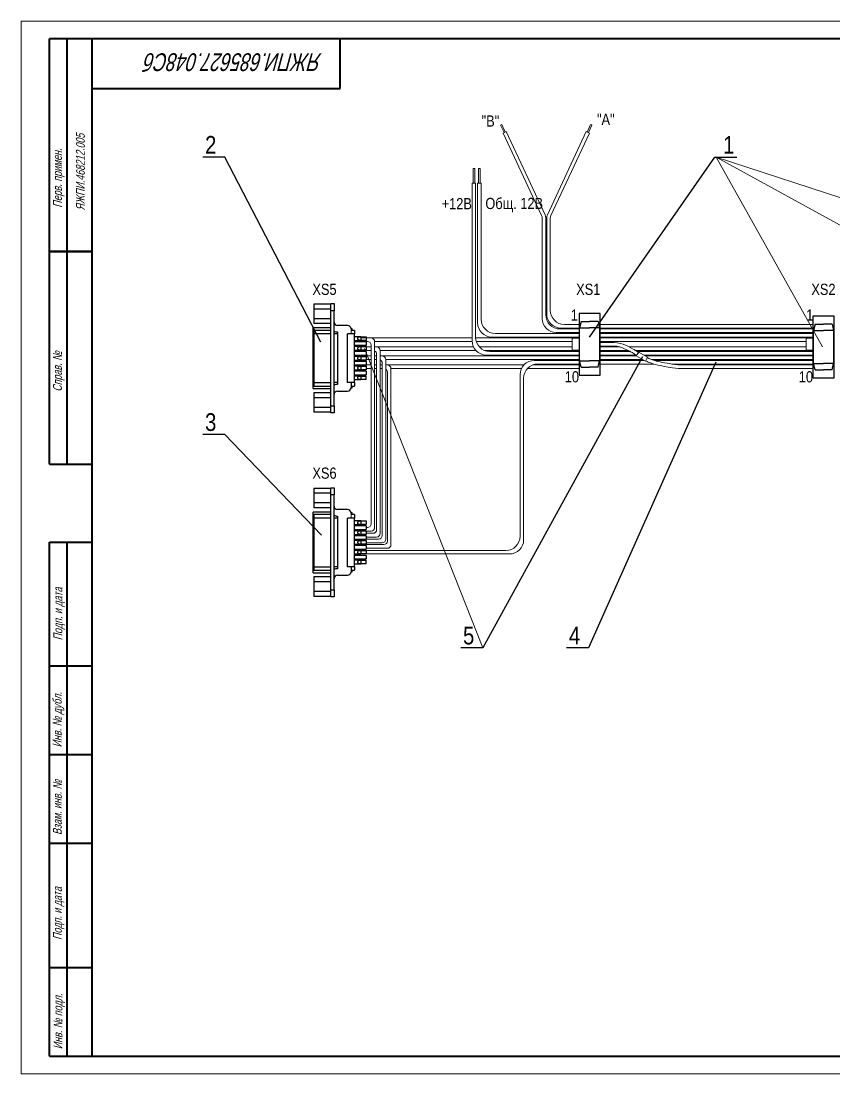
# Model space of a CAD drawing. Header units: millimetres. Extents: x 7140 to 8879, y -16257 to -5062.
# Drawn here: x 7139.6 to 7368.9, y -14499 to -14202 of the extents above; entities that cross this region are included whole.
import ezdxf
from ezdxf import colors
from ezdxf.entities.mleader import LeaderData, LeaderLine
from ezdxf.math import Vec2, Vec3

# ---------------------------------------------------------------- set-up
doc = ezdxf.new("R2010")
doc.units = ezdxf.units.MM
doc.layers.add('OSN', color=7, linetype='Continuous', lineweight=60)
doc.layers.add('ОСЕВЫЕ', color=7, linetype='Continuous')
doc.styles.add('CLW', font='clw.shx', dxfattribs={"width": 0.75, "oblique": 15})
doc.styles.get("Standard").update_dxf_attribs({"font": 'ARIALN.TTF', "height": 3.4})

# ---------------------------------------------------------------- blocks, each defined once
blk = doc.blocks.new('_None')

msp = doc.modelspace()

# ---------------------------------------------------------------- linework, layer by layer
at = {"color": 7, "linetype": 'Continuous', "lineweight": 40}
for p, q in [((7147.585, -14326.97428), (7147.585, -14206.97428)), ((7159.585, -14206.97428), (7147.585, -14206.97428)), ((7147.585, -14326.97428), (7147.585, -14206.97428)), ((7152.585, -14326.97428), (7152.585, -14206.97428)), ((7152.585, -14326.97428), (7152.585, -14206.97428)), ((7554.585, -14206.97428), (7159.585, -14206.97428)), ((7159.585, -14206.97428), (7159.585, -14493.97428)), ((7229.585, -14220.97428), (7229.585, -14206.97428)), ((7159.585, -14220.97428), (7229.585, -14220.97428)), ((7147.585, -14266.97428), (7159.585, -14266.97428)), ((7159.585, -14266.97428), (7147.585, -14266.97428)), ((7147.585, -14326.97428), (7159.585, -14326.97428)), ((7147.585, -14493.97428), (7147.585, -14348.97428)), ((7147.585, -14348.97428), (7159.585, -14348.97428)), ((7152.585, -14493.97428), (7152.585, -14348.97428)), ((7159.585, -14383.97428), (7147.585, -14383.97428)), ((7159.585, -14408.97428), (7147.585, -14408.97428)), ((7159.585, -14433.97428), (7147.585, -14433.97428)), ((7147.585, -14468.97428), (7159.585, -14468.97428)), ((7147.585, -14493.97428), (7159.585, -14493.97428)), ((7159.585, -14493.97428), (7554.585, -14493.97428))]:
    msp.add_line(p, q, dxfattribs=at)
at = {"color": 7, "linetype": 'Continuous', "lineweight": 15}
msp.add_line((7159.585, -14206.97428), (7159.585, -14493.97428), dxfattribs=at)
at = {"color": 7, "linetype": 'Continuous', "lineweight": 30}
for p, q in [((7226.95677, -14281.84902), (7222.15677, -14281.84902)), ((7222.15677, -14281.84902), (7222.15677, -14283.22023)), ((7226.95677, -14281.68644), (7227.85677, -14281.68644)), ((7226.95677, -14283.68644), (7226.95677, -14281.68644)), ((7227.85677, -14281.68644), (7227.85677, -14283.68644)), ((7226.95677, -14283.22023), (7222.15677, -14283.22023)), ((7222.15677, -14283.22023), (7222.15677, -14285.96264)), ((7227.85677, -14283.68644), (7226.95677, -14283.68644)), ((7226.95677, -14310.48644), (7226.95677, -14283.68644)), ((7227.85677, -14289.40612), (7227.85677, -14283.68644)), ((7226.95677, -14288.51547), (7221.95676, -14288.51547)), ((7221.95676, -14289.47466), (7221.95676, -14288.51547)), ((7226.95677, -14285.96264), (7222.15677, -14285.96264)), ((7222.15677, -14285.96264), (7222.15677, -14287.33385)), ((7226.95677, -14287.33385), (7222.15677, -14287.33385)), ((7231.65676, -14287.82466), (7228.85677, -14287.82466)), ((7297.58304, -14286.67682), (7297.14277, -14288.49727)), ((7297.14277, -14288.49727), (7299.95676, -14288.49727)), ((7297.14277, -14297.78569), (7297.14277, -14288.49727)), ((7297.58304, -14286.67682), (7299.95676, -14286.67682)), ((7302.33049, -14286.67682), (7299.95676, -14286.67682)), ((7302.77076, -14288.49727), (7299.95676, -14288.49727)), ((7302.33049, -14286.67682), (7302.77076, -14288.49727)), ((7302.77076, -14288.49727), (7302.77076, -14297.78569)), ((7363.58304, -14287.44682), (7363.14277, -14289.26727)), ((7363.58304, -14287.44682), (7365.95676, -14287.44682)), ((7368.33049, -14287.44682), (7365.95676, -14287.44682)), ((7368.33049, -14287.44682), (7368.77076, -14289.26727)), ((7222.20677, -14289.22466), (7221.95676, -14289.47466)), ((7221.95676, -14290.22466), (7221.95676, -14289.47466)), ((7221.95676, -14303.94821), (7221.95676, -14290.22466)), ((7222.20677, -14290.22466), (7221.95676, -14290.22466)), ((7226.95677, -14289.22466), (7222.20677, -14289.22466)), ((7222.20677, -14289.22466), (7222.20677, -14290.22466)), ((7222.20677, -14290.22466), (7222.20677, -14303.94821)), ((7226.95677, -14290.22466), (7222.20677, -14290.22466)), ((7227.85677, -14290.22466), (7227.85677, -14289.40612)), ((7227.85677, -14303.94821), (7227.85677, -14290.22466)), ((7228.85175, -14290.22466), (7227.85677, -14290.22466)), ((7228.85677, -14289.64687), (7228.85175, -14290.22466)), ((7228.85175, -14290.22466), (7228.85175, -14303.94821)), ((7232.65677, -14290.22466), (7231.65676, -14290.22466)), ((7231.65676, -14303.94821), (7231.65676, -14290.22466)), ((7232.95676, -14288.76547), (7232.65501, -14288.76547)), ((7233.65677, -14289.22466), (7232.65677, -14289.22466)), ((7233.65677, -14290.22466), (7232.65677, -14290.22466)), ((7232.95676, -14289.22466), (7232.95676, -14288.76547)), ((7233.65677, -14289.22466), (7233.65677, -14290.22466)), ((7233.65677, -14303.94821), (7233.65677, -14290.22466)), ((7235.45677, -14291.04644), (7233.65677, -14291.04644)), ((7235.45677, -14291.04644), (7236.95676, -14291.04644)), ((7235.45677, -14291.04644), (7235.45677, -14292.04644)), ((7236.95676, -14291.04644), (7236.95676, -14292.04644)), ((7363.14277, -14289.26727), (7365.95676, -14289.26727)), ((7363.14277, -14298.55569), (7363.14277, -14289.26727)), ((7368.77076, -14289.26727), (7365.95676, -14289.26727)), ((7368.77076, -14289.26727), (7368.77076, -14298.55569)), ((7233.65677, -14292.04644), (7235.45677, -14292.04644)), ((7235.45677, -14292.43144), (7233.65677, -14292.43144)), ((7233.65677, -14293.43143), (7235.45677, -14293.43143)), ((7235.45677, -14293.81644), (7233.65677, -14293.81644)), ((7235.45677, -14292.43144), (7234.75676, -14292.43144)), ((7234.75676, -14293.43143), (7235.45677, -14293.43143)), ((7236.95676, -14292.04644), (7235.45677, -14292.04644)), ((7236.95676, -14292.43144), (7235.45677, -14292.43144)), ((7235.45677, -14293.43143), (7236.95676, -14293.43143)), ((7235.45677, -14293.81644), (7235.45677, -14294.81643)), ((7235.45677, -14293.81644), (7236.95676, -14293.81644)), ((7236.95676, -14292.43144), (7236.95676, -14293.43143)), ((7236.95676, -14293.81644), (7236.95676, -14294.81643)), ((7233.65677, -14294.81643), (7235.45677, -14294.81643)), ((7235.45677, -14295.20144), (7233.65677, -14295.20144)), ((7233.65677, -14296.20143), (7235.45677, -14296.20143)), ((7235.45677, -14296.58644), (7233.65677, -14296.58644)), ((7235.45677, -14295.20144), (7234.75676, -14295.20144)), ((7234.75676, -14296.20143), (7235.45677, -14296.20143)), ((7236.95676, -14294.81643), (7235.45677, -14294.81643)), ((7236.95676, -14295.20144), (7235.45677, -14295.20144)), ((7235.45677, -14296.20143), (7236.95676, -14296.20143)), ((7235.45677, -14296.58644), (7236.95676, -14296.58644)), ((7235.45677, -14296.58644), (7235.45677, -14297.58643)), ((7236.95676, -14295.20144), (7236.95676, -14296.20143)), ((7236.95676, -14296.58644), (7236.95676, -14297.58643)), ((7233.65677, -14297.58643), (7235.45677, -14297.58643)), ((7235.45677, -14297.97143), (7233.65677, -14297.97143)), ((7233.65677, -14298.97144), (7235.45677, -14298.97144)), ((7235.45677, -14299.35643), (7233.65677, -14299.35643)), ((7233.65677, -14300.35644), (7235.45677, -14300.35644)), ((7235.45677, -14297.97143), (7234.75676, -14297.97143)), ((7234.75676, -14298.97144), (7235.45677, -14298.97144)), ((7236.95676, -14297.58643), (7235.45677, -14297.58643)), ((7236.95676, -14297.97143), (7235.45677, -14297.97143)), ((7235.45677, -14298.97144), (7236.95676, -14298.97144)), ((7235.45677, -14299.35643), (7236.95676, -14299.35643)), ((7235.45677, -14299.35643), (7235.45677, -14300.35644)), ((7236.95676, -14300.35644), (7235.45677, -14300.35644)), ((7236.95676, -14297.97143), (7236.95676, -14298.97144)), ((7236.95676, -14299.35643), (7236.95676, -14300.35644)), ((7297.58304, -14299.60614), (7297.14277, -14297.78569)), ((7297.14277, -14297.78569), (7299.95676, -14297.78569)), ((7297.58304, -14299.60614), (7299.95676, -14299.60614)), ((7302.77076, -14297.78569), (7299.95676, -14297.78569)), ((7302.33049, -14299.60614), (7299.95676, -14299.60614)), ((7302.33049, -14299.60614), (7302.77076, -14297.78569)), ((7363.58304, -14300.37614), (7363.14277, -14298.55569)), ((7363.14277, -14298.55569), (7365.95676, -14298.55569)), ((7363.58304, -14300.37614), (7365.95676, -14300.37614)), ((7368.77076, -14298.55569), (7365.95676, -14298.55569)), ((7368.33049, -14300.37614), (7365.95676, -14300.37614)), ((7368.33049, -14300.37614), (7368.77076, -14298.55569)), ((7235.45677, -14300.74143), (7233.65677, -14300.74143)), ((7233.65677, -14301.74144), (7235.45677, -14301.74144)), ((7235.45677, -14302.12643), (7233.65677, -14302.12643)), ((7233.65677, -14303.12643), (7235.45677, -14303.12643)), ((7235.45677, -14300.74143), (7234.75676, -14300.74143)), ((7234.75676, -14301.74144), (7235.45677, -14301.74144)), ((7236.95676, -14300.74143), (7235.45677, -14300.74143)), ((7235.45677, -14301.74144), (7236.95676, -14301.74144)), ((7235.45677, -14302.12643), (7236.95676, -14302.12643)), ((7235.45677, -14302.12643), (7235.45677, -14303.12643)), ((7236.95676, -14303.12643), (7235.45677, -14303.12643)), ((7236.95676, -14300.74143), (7236.95676, -14301.74144)), ((7236.95676, -14303.12643), (7236.95676, -14302.12643)), ((7222.20677, -14303.94821), (7221.95676, -14303.94821)), ((7221.95676, -14304.69821), (7221.95676, -14303.94821)), ((7221.95676, -14304.69821), (7222.20677, -14304.94821)), ((7221.95676, -14305.6574), (7221.95676, -14304.69821)), ((7221.95676, -14305.6574), (7226.95677, -14305.6574)), ((7222.20677, -14303.94821), (7226.95677, -14303.94821)), ((7222.20677, -14303.94821), (7222.20677, -14304.94821)), ((7222.20677, -14304.94821), (7226.95677, -14304.94821)), ((7227.85677, -14304.76674), (7227.85677, -14303.94821)), ((7228.85175, -14303.94821), (7227.85677, -14303.94821)), ((7227.85677, -14310.48644), (7227.85677, -14304.76674)), ((7228.85175, -14303.94821), (7228.85677, -14304.526)), ((7228.85677, -14306.34821), (7231.65676, -14306.34821)), ((7232.65677, -14303.94821), (7231.65676, -14303.94821)), ((7232.65501, -14305.4074), (7232.95676, -14305.4074)), ((7232.65677, -14303.94821), (7232.65677, -14305.34821)), ((7233.65677, -14303.94821), (7232.65677, -14303.94821)), ((7232.65677, -14304.94821), (7233.65677, -14304.94821)), ((7232.95676, -14305.4074), (7232.95676, -14304.94821)), ((7233.65677, -14303.94821), (7233.65677, -14304.94821)), ((7226.95677, -14306.83902), (7222.15677, -14306.83902)), ((7222.15677, -14306.83902), (7222.15677, -14308.21023)), ((7226.95677, -14308.21023), (7222.15677, -14308.21023)), ((7222.15677, -14308.21023), (7222.15677, -14310.95264)), ((7226.95677, -14310.95264), (7222.15677, -14310.95264)), ((7222.15677, -14310.95264), (7222.15677, -14312.32385)), ((7226.95677, -14312.32385), (7222.15677, -14312.32385)), ((7226.95677, -14310.48644), (7227.85677, -14310.48644)), ((7226.95677, -14312.48643), (7226.95677, -14310.48644)), ((7227.85677, -14310.48644), (7227.85677, -14312.48643)), ((7227.85677, -14312.48643), (7226.95677, -14312.48643)), ((7226.95677, -14333.79491), (7222.15677, -14333.79491)), ((7222.15677, -14333.79491), (7222.15677, -14335.16611)), ((7226.95677, -14335.16611), (7222.15677, -14335.16611)), ((7222.15677, -14335.16611), (7222.15677, -14337.90853)), ((7226.95677, -14333.63232), (7227.85677, -14333.63232)), ((7226.95677, -14335.63232), (7226.95677, -14333.63232)), ((7227.85677, -14335.63232), (7226.95677, -14335.63232)), ((7226.95677, -14362.43232), (7226.95677, -14335.63232)), ((7227.85677, -14333.63232), (7227.85677, -14335.63232)), ((7227.85677, -14341.35201), (7227.85677, -14335.63232)), ((7226.95677, -14337.90853), (7222.15677, -14337.90853)), ((7222.15677, -14337.90853), (7222.15677, -14339.27974)), ((7226.95677, -14340.46135), (7221.95676, -14340.46135)), ((7221.95676, -14341.42055), (7221.95676, -14340.46135)), ((7222.20677, -14341.17055), (7221.95676, -14341.42055)), ((7221.95676, -14342.17055), (7221.95676, -14341.42055)), ((7226.95677, -14339.27974), (7222.15677, -14339.27974)), ((7226.95677, -14341.17055), (7222.20677, -14341.17055)), ((7222.20677, -14341.17055), (7222.20677, -14342.17055)), ((7227.85677, -14342.17055), (7227.85677, -14341.35201)), ((7228.85677, -14341.59276), (7228.85175, -14342.17055)), ((7231.65676, -14339.77055), (7228.85677, -14339.77055)), ((7232.95676, -14340.71135), (7232.65501, -14340.71135)), ((7233.65677, -14341.17055), (7232.65677, -14341.17055)), ((7232.95676, -14341.17055), (7232.95676, -14340.71135)), ((7233.65677, -14341.17055), (7233.65677, -14342.17055)), ((7221.95676, -14355.89409), (7221.95676, -14342.17055)), ((7222.20677, -14342.17055), (7221.95676, -14342.17055)), ((7222.20677, -14342.17055), (7222.20677, -14355.89409)), ((7226.95677, -14342.17055), (7222.20677, -14342.17055)), ((7227.85677, -14355.89409), (7227.85677, -14342.17055)), ((7228.85175, -14342.17055), (7227.85677, -14342.17055)), ((7228.85175, -14342.17055), (7228.85175, -14355.89409)), ((7232.65677, -14342.17055), (7231.65676, -14342.17055)), ((7231.65676, -14355.89409), (7231.65676, -14342.17055)), ((7233.65677, -14342.17055), (7232.65677, -14342.17055)), ((7233.65677, -14355.89409), (7233.65677, -14342.17055)), ((7235.45677, -14342.99232), (7233.65677, -14342.99232)), ((7233.65677, -14343.99232), (7235.45677, -14343.99232)), ((7235.45677, -14344.37732), (7233.65677, -14344.37732)), ((7235.45677, -14344.37732), (7234.75676, -14344.37732)), ((7235.45677, -14342.99232), (7236.95676, -14342.99232)), ((7235.45677, -14342.99232), (7235.45677, -14343.99232)), ((7236.95676, -14343.99232), (7235.45677, -14343.99232)), ((7236.95676, -14344.37732), (7235.45677, -14344.37732)), ((7236.95676, -14342.99232), (7236.95676, -14343.99232)), ((7236.95676, -14344.37732), (7236.95676, -14345.37732)), ((7233.65677, -14345.37732), (7235.45677, -14345.37732)), ((7235.45677, -14345.76232), (7233.65677, -14345.76232)), ((7233.65677, -14346.76232), (7235.45677, -14346.76232)), ((7235.45677, -14347.14732), (7233.65677, -14347.14732)), ((7234.75676, -14345.37732), (7235.45677, -14345.37732)), ((7235.45677, -14347.14732), (7234.75676, -14347.14732)), ((7235.45677, -14345.37732), (7236.95676, -14345.37732)), ((7235.45677, -14345.76232), (7235.45677, -14346.76232)), ((7235.45677, -14345.76232), (7236.95676, -14345.76232)), ((7236.95676, -14346.76232), (7235.45677, -14346.76232)), ((7236.95676, -14347.14732), (7235.45677, -14347.14732)), ((7236.95676, -14345.76232), (7236.95676, -14346.76232)), ((7236.95676, -14347.14732), (7236.95676, -14348.14732)), ((7233.65677, -14348.14732), (7235.45677, -14348.14732)), ((7235.45677, -14348.53232), (7233.65677, -14348.53232)), ((7233.65677, -14349.53232), (7235.45677, -14349.53232)), ((7235.45677, -14349.91732), (7233.65677, -14349.91732)), ((7233.65677, -14350.91732), (7235.45677, -14350.91732)), ((7234.75676, -14348.14732), (7235.45677, -14348.14732)), ((7235.45677, -14349.91732), (7234.75676, -14349.91732)), ((7234.75676, -14350.91732), (7235.45677, -14350.91732)), ((7235.45677, -14348.14732), (7236.95676, -14348.14732)), ((7235.45677, -14348.53232), (7236.95676, -14348.53232)), ((7235.45677, -14348.53232), (7235.45677, -14349.53232)), ((7236.95676, -14349.53232), (7235.45677, -14349.53232)), ((7236.95676, -14349.91732), (7235.45677, -14349.91732)), ((7235.45677, -14350.91732), (7236.95676, -14350.91732)), ((7236.95676, -14348.53232), (7236.95676, -14349.53232)), ((7236.95676, -14349.91732), (7236.95676, -14350.91732)), ((7235.45677, -14351.30232), (7233.65677, -14351.30232)), ((7233.65677, -14352.30232), (7235.45677, -14352.30232)), ((7235.45677, -14352.68732), (7233.65677, -14352.68732)), ((7233.65677, -14353.68732), (7235.45677, -14353.68732)), ((7235.45677, -14352.68732), (7234.75676, -14352.68732)), ((7234.75676, -14353.68732), (7235.45677, -14353.68732)), ((7235.45677, -14351.30232), (7236.95676, -14351.30232)), ((7235.45677, -14351.30232), (7235.45677, -14352.30232)), ((7236.95676, -14352.30232), (7235.45677, -14352.30232)), ((7236.95676, -14352.68732), (7235.45677, -14352.68732)), ((7235.45677, -14353.68732), (7236.95676, -14353.68732)), ((7236.95676, -14351.30232), (7236.95676, -14352.30232)), ((7236.95676, -14352.68732), (7236.95676, -14353.68732)), ((7222.20677, -14355.89409), (7221.95676, -14355.89409)), ((7221.95676, -14356.64409), (7221.95676, -14355.89409)), ((7221.95676, -14356.64409), (7222.20677, -14356.8941)), ((7221.95676, -14357.60329), (7221.95676, -14356.64409)), ((7222.20677, -14355.89409), (7226.95677, -14355.89409)), ((7222.20677, -14355.89409), (7222.20677, -14356.8941)), ((7222.20677, -14356.8941), (7226.95677, -14356.8941)), ((7227.85677, -14356.71263), (7227.85677, -14355.89409)), ((7228.85175, -14355.89409), (7227.85677, -14355.89409)), ((7227.85677, -14362.43232), (7227.85677, -14356.71263)), ((7228.85175, -14355.89409), (7228.85677, -14356.47189)), ((7232.65677, -14355.89409), (7231.65676, -14355.89409)), ((7232.65677, -14355.89409), (7232.65677, -14357.2941)), ((7233.65677, -14355.89409), (7232.65677, -14355.89409)), ((7232.65677, -14356.8941), (7233.65677, -14356.8941)), ((7232.95676, -14357.35329), (7232.95676, -14356.8941)), ((7235.45677, -14354.07232), (7233.65677, -14354.07232)), ((7233.65677, -14355.07232), (7235.45677, -14355.07232)), ((7233.65677, -14355.89409), (7233.65677, -14356.8941)), ((7235.45677, -14354.07232), (7236.95676, -14354.07232)), ((7235.45677, -14354.07232), (7235.45677, -14355.07232)), ((7236.95676, -14355.07232), (7235.45677, -14355.07232)), ((7236.95676, -14355.07232), (7236.95676, -14354.07232)), ((7221.95676, -14357.60329), (7226.95677, -14357.60329)), ((7226.95677, -14358.78491), (7222.15677, -14358.78491)), ((7222.15677, -14358.78491), (7222.15677, -14360.15612)), ((7228.85677, -14358.2941), (7231.65676, -14358.2941)), ((7232.65501, -14357.35329), (7232.95676, -14357.35329)), ((7226.95677, -14360.15612), (7222.15677, -14360.15612)), ((7222.15677, -14360.15612), (7222.15677, -14362.89853)), ((7226.95677, -14362.89853), (7222.15677, -14362.89853)), ((7222.15677, -14362.89853), (7222.15677, -14364.26973)), ((7226.95677, -14362.43232), (7227.85677, -14362.43232)), ((7226.95677, -14364.43232), (7226.95677, -14362.43232)), ((7227.85677, -14362.43232), (7227.85677, -14364.43232)), ((7226.95677, -14364.26973), (7222.15677, -14364.26973)), ((7227.85677, -14364.43232), (7226.95677, -14364.43232))]:
    msp.add_line(p, q, dxfattribs=at)
at = {"color": 7, "linetype": 'Continuous', "lineweight": 0}
for p, q in [((7232.65677, -14288.82466), (7232.65677, -14290.22466)), ((7232.65677, -14340.77055), (7232.65677, -14342.17055))]:
    msp.add_line(p, q, dxfattribs=at)
at = {"color": 7, "linetype": 'Continuous', "lineweight": 30}
for points in [[(7302.95676, -14301.82148), (7302.95676, -14284.46148), (7296.95676, -14284.46148), (7296.95676, -14301.82148)], [(7368.95676, -14302.59148), (7368.95676, -14285.23148), (7362.95676, -14285.23148), (7362.95676, -14302.59148)]]:
    msp.add_lwpolyline(points, close=True, dxfattribs=at)
for centre, radius, start, end in [((7228.85676, -14286.82466), 1, 180, 270), ((7231.65676, -14288.82466), 1, 0, 90), ((7228.62125, -14288.42789), 1.24153, 231.9925818, 280.9350927), ((7228.85676, -14307.34821), 1, 90, 180), ((7228.62125, -14305.74498), 1.24153, 79.0646672, 128.0072547), ((7231.65676, -14305.34821), 1, 270, 0), ((7228.85676, -14338.77055), 1, 180, 270), ((7228.62125, -14340.37377), 1.24153, 231.9925818, 280.9350927), ((7231.65676, -14340.77055), 1, 0, 90), ((7228.62125, -14357.69087), 1.24153, 79.0646672, 128.0072547), ((7228.85676, -14359.2941), 1, 90, 180), ((7231.65676, -14357.2941), 1, 270, 0)]:
    msp.add_arc(centre, radius, start, end, dxfattribs=at)
for points, knots in [([(7235.45677, -14292.04644), (7235.34459, -14292.04706), (7235.14125, -14292.04819), (7234.90011, -14292.02787), (7234.74611, -14291.96177), (7234.65407, -14291.8589), (7234.60462, -14291.72502), (7234.58699, -14291.57383), (7234.59491, -14291.4253), (7234.62845, -14291.29132), (7234.69159, -14291.18374), (7234.7993, -14291.10009), (7234.98216, -14291.05163), (7235.21606, -14291.04624), (7235.38723, -14291.04638), (7235.45677, -14291.04644)], [0, 0, 0, 0, 0.128723769, 0.233343469, 0.308068244, 0.370288394, 0.432734379, 0.489936714, 0.545878541, 0.60175428, 0.658023188, 0.717033044, 0.802883429, 0.919914134, 1, 1, 1, 1]), ([(7235.45677, -14294.81643), (7235.34459, -14294.81706), (7235.14125, -14294.81819), (7234.90011, -14294.79787), (7234.74611, -14294.73177), (7234.65407, -14294.6289), (7234.60462, -14294.49502), (7234.58699, -14294.34383), (7234.59491, -14294.1953), (7234.62845, -14294.06131), (7234.69159, -14293.95374), (7234.7993, -14293.8701), (7234.98216, -14293.82162), (7235.21606, -14293.81624), (7235.38723, -14293.81638), (7235.45677, -14293.81644)], [0, 0, 0, 0, 0.128723814, 0.233343552, 0.308068352, 0.370288525, 0.432734532, 0.489936887, 0.545878733, 0.601754492, 0.65802342, 0.717032602, 0.80288336, 0.919914105, 1, 1, 1, 1]), ([(7235.45677, -14297.58643), (7235.34459, -14297.58706), (7235.14125, -14297.58819), (7234.90011, -14297.56787), (7234.74611, -14297.50178), (7234.65407, -14297.3989), (7234.60462, -14297.26502), (7234.58699, -14297.11383), (7234.59491, -14296.9653), (7234.62845, -14296.83131), (7234.69159, -14296.72374), (7234.7993, -14296.6401), (7234.98216, -14296.59162), (7235.21606, -14296.58624), (7235.38723, -14296.58638), (7235.45677, -14296.58644)], [0, 0, 0, 0, 0.128723732, 0.233343402, 0.308067679, 0.370287811, 0.432734969, 0.489937287, 0.545879098, 0.601754821, 0.658023712, 0.717032857, 0.80288356, 0.919914153, 1, 1, 1, 1]), ([(7235.45677, -14300.35644), (7235.34459, -14300.35706), (7235.14125, -14300.35819), (7234.90011, -14300.33787), (7234.74611, -14300.27178), (7234.65407, -14300.1689), (7234.60462, -14300.03502), (7234.58699, -14299.88383), (7234.59491, -14299.7353), (7234.62845, -14299.60131), (7234.69159, -14299.49374), (7234.7993, -14299.4101), (7234.98216, -14299.36163), (7235.21606, -14299.35624), (7235.38723, -14299.35638), (7235.45677, -14299.35643)], [0, 0, 0, 0, 0.128723774, 0.233343468, 0.30806776, 0.370287907, 0.432735078, 0.489936016, 0.545879262, 0.601754997, 0.658023901, 0.717033059, 0.802883439, 0.919914136, 1, 1, 1, 1]), ([(7235.45677, -14303.12643), (7235.34459, -14303.12706), (7235.14125, -14303.12819), (7234.90012, -14303.10787), (7234.74611, -14303.04178), (7234.65407, -14302.93889), (7234.60462, -14302.80502), (7234.58699, -14302.65383), (7234.59491, -14302.5053), (7234.62845, -14302.37132), (7234.69159, -14302.26373), (7234.7993, -14302.1801), (7234.98216, -14302.13163), (7235.21606, -14302.12624), (7235.38723, -14302.12638), (7235.45677, -14302.12643)], [0, 0, 0, 0, 0.1287238245, 0.2333437395, 0.3080680775, 0.3702891127, 0.4327351315, 0.4899361039, 0.545877961, 0.6017537299, 0.6580236947, 0.7170328882, 0.8028833199, 0.9199140872, 1, 1, 1, 1]), ([(7235.45677, -14343.99232), (7235.34459, -14343.99295), (7235.14125, -14343.99408), (7234.90011, -14343.97376), (7234.74611, -14343.90766), (7234.65407, -14343.80478), (7234.60462, -14343.67091), (7234.58699, -14343.51972), (7234.59491, -14343.37119), (7234.62845, -14343.2372), (7234.69159, -14343.12963), (7234.7993, -14343.04598), (7234.98216, -14342.99751), (7235.21606, -14342.99212), (7235.38723, -14342.99227), (7235.45677, -14342.99232)], [0, 0, 0, 0, 0.128723769, 0.233343469, 0.308068244, 0.370288394, 0.432734379, 0.489936714, 0.545878541, 0.60175428, 0.658023188, 0.717033044, 0.802883429, 0.919914134, 1, 1, 1, 1]), ([(7235.45677, -14346.76232), (7235.34459, -14346.76294), (7235.14125, -14346.76408), (7234.90011, -14346.74376), (7234.74611, -14346.67766), (7234.65407, -14346.57478), (7234.60462, -14346.44091), (7234.58699, -14346.28972), (7234.59491, -14346.14118), (7234.62845, -14346.0072), (7234.69159, -14345.89962), (7234.7993, -14345.81598), (7234.98216, -14345.76751), (7235.21606, -14345.76212), (7235.38723, -14345.76226), (7235.45677, -14345.76232)], [0, 0, 0, 0, 0.128723814, 0.233343552, 0.308068352, 0.370288525, 0.432734532, 0.489936887, 0.545878733, 0.601754492, 0.65802342, 0.717032602, 0.80288336, 0.919914105, 1, 1, 1, 1]), ([(7235.45677, -14349.53232), (7235.34459, -14349.53294), (7235.14125, -14349.53408), (7234.90011, -14349.51376), (7234.74611, -14349.44766), (7234.65407, -14349.34478), (7234.60462, -14349.21091), (7234.58699, -14349.05971), (7234.59491, -14348.91118), (7234.62845, -14348.7772), (7234.69159, -14348.66962), (7234.7993, -14348.58598), (7234.98216, -14348.53751), (7235.21606, -14348.53213), (7235.38723, -14348.53227), (7235.45677, -14348.53232)], [0, 0, 0, 0, 0.128723732, 0.233343402, 0.308067679, 0.370287811, 0.432734969, 0.489937287, 0.545879098, 0.601754821, 0.658023712, 0.717032857, 0.80288356, 0.919914153, 1, 1, 1, 1]), ([(7235.45677, -14352.30232), (7235.34459, -14352.30295), (7235.14125, -14352.30407), (7234.90011, -14352.28376), (7234.74611, -14352.21766), (7234.65407, -14352.11478), (7234.60462, -14351.98091), (7234.58699, -14351.82972), (7234.59491, -14351.68118), (7234.62845, -14351.5472), (7234.69159, -14351.43962), (7234.7993, -14351.35598), (7234.98216, -14351.30751), (7235.21606, -14351.30213), (7235.38723, -14351.30226), (7235.45677, -14351.30232)], [0, 0, 0, 0, 0.128723774, 0.233343468, 0.30806776, 0.370287907, 0.432735078, 0.489936016, 0.545879262, 0.601754997, 0.658023901, 0.717033059, 0.802883439, 0.919914136, 1, 1, 1, 1]), ([(7235.45677, -14355.07232), (7235.34459, -14355.07294), (7235.14125, -14355.07408), (7234.90012, -14355.05375), (7234.74611, -14354.98766), (7234.65407, -14354.88478), (7234.60462, -14354.75091), (7234.58699, -14354.59972), (7234.59491, -14354.45119), (7234.62845, -14354.3172), (7234.69159, -14354.20962), (7234.7993, -14354.12598), (7234.98216, -14354.07751), (7235.21606, -14354.07212), (7235.38723, -14354.07226), (7235.45677, -14354.07232)], [0, 0, 0, 0, 0.1287238245, 0.2333437395, 0.3080680775, 0.3702891127, 0.4327351315, 0.4899361039, 0.545877961, 0.6017537299, 0.6580236947, 0.7170328882, 0.8028833199, 0.9199140872, 1, 1, 1, 1])]:
    msp.add_open_spline(points, degree=3, knots=knots, dxfattribs=at)
at = {"layer": 'OSN', "linetype": 'ByBlock', "lineweight": 0, "ltscale": 20}
for p, q in [((7274.82656, -14231.30813), (7275.16857, -14231.14834)), ((7274.82656, -14231.30813), (7275.82429, -14233.44359)), ((7275.17587, -14231.14492), (7276.1736, -14233.28038)), ((7300.24537, -14231.14492), (7299.24764, -14233.28038)), ((7300.59469, -14231.30813), (7299.59696, -14233.44359)), ((7300.59469, -14231.30813), (7300.25268, -14231.14834)), ((7276.43866, -14233.15655), (7275.53266, -14233.57984)), ((7275.53266, -14233.57984), (7286.38761, -14256.8129)), ((7287.38761, -14256.59081), (7276.43866, -14233.15655)), ((7335.62573, -14240.39904), (7365.63349, -14293.91148)), ((7335.62573, -14240.39904), (7431.93021, -14293.14148)), ((7335.62573, -14240.39904), (7497.93111, -14293.133)), ((7266.79615, -14247.71292), (7267.79615, -14247.71292)), ((7268.37075, -14247.71292), (7269.37075, -14247.71292)), ((7286.57562, -14257.6595), (7286.57562, -14285.83148)), ((7287.57562, -14284.83148), (7287.57562, -14257.43741)), ((7290.52663, -14289.83118), (7296.95676, -14289.83148)), ((7290.57562, -14289.83148), (7296.95676, -14289.83148)), ((7296.95676, -14288.83148), (7291.57562, -14288.83148)), ((7296.95676, -14289.83148), (7296.95676, -14288.83148)), ((7269.79013, -14378.82207), (7236.46429, -14294.36722)), ((7241.44073, -14296.45148), (7296.95676, -14296.45148)), ((7313.81451, -14295.38353), (7313.11106, -14296.45148)), ((7313.11106, -14296.45148), (7315.67904, -14297.91963)), ((7313.81451, -14295.38353), (7316.24564, -14296.77345)), ((7316.24564, -14296.77345), (7315.67904, -14297.91963))]:
    msp.add_line(p, q, dxfattribs=at)
msp.add_lwpolyline([(7291.84562, -14288.56148), (7296.95676, -14288.56148), (7296.95676, -14287.56148), (7292.84562, -14287.56148, -0.414213562), (7288.84562, -14283.56148), (7288.84562, -14257.6595, -0.109707269), (7289.03364, -14256.8129), (7299.88858, -14233.57984), (7298.98259, -14233.15655), (7288.03364, -14256.59081, 0.109707269), (7287.84562, -14257.43741), (7287.84562, -14284.56148, 0.414213562)], format="xyb", close=True, dxfattribs=at)
for points in [[(7267.07769, -14247.71292), (7267.53404, -14247.71292), (7267.53404, -14243.6037), (7267.07769, -14243.6037)], [(7268.64258, -14247.71292), (7269.09893, -14247.71292), (7269.09893, -14243.6037), (7268.64258, -14243.6037)], [(7302.95676, -14288.56148), (7362.95676, -14288.56148), (7362.95676, -14287.56148), (7302.95676, -14287.56148)], [(7295.05221, -14291.43852), (7296.95676, -14291.43852), (7296.95676, -14294.84443), (7295.05221, -14294.84443)], [(7302.95676, -14289.83148), (7362.95676, -14289.83148), (7362.95676, -14288.83148), (7302.95676, -14288.83148)], [(7302.95676, -14291.10148), (7362.95676, -14291.10148), (7362.95676, -14290.10148), (7302.95676, -14290.10148)], [(7361.05221, -14291.43852), (7362.95676, -14291.43852), (7362.95676, -14294.84443), (7361.05221, -14294.84443)]]:
    msp.add_lwpolyline(points, close=True, dxfattribs=at)
for points in [[(7266.79615, -14247.71292), (7266.79615, -14292.18148, 0.414213562), (7270.79615, -14296.18148), (7296.95676, -14296.18148), (7296.95676, -14295.18148), (7271.79615, -14295.18148, -0.414213562), (7267.79615, -14291.18148), (7267.79615, -14247.71292)], [(7268.37075, -14247.71292), (7268.37075, -14287.10148, 0.414213562), (7272.37075, -14291.10148), (7296.95676, -14291.10148), (7296.95676, -14290.10148), (7273.37075, -14290.10148, -0.414213562), (7269.37075, -14286.10148), (7269.37075, -14247.71292)], [(7236.95676, -14345.86451), (7238.30763, -14345.86451, 0.414213562), (7239.30763, -14344.86451), (7239.30763, -14292.37148, 0.414213562), (7238.30763, -14291.37148), (7236.95676, -14291.37148), (7236.95676, -14292.37148), (7237.30763, -14292.37148, -0.414213562), (7238.30763, -14293.37148), (7238.30763, -14343.8173, -0.414213562), (7237.30763, -14344.8173), (7236.95676, -14344.8173)], [(7236.95676, -14347.51331), (7239.88208, -14347.51331, 0.414213562), (7240.88208, -14346.51331), (7240.88208, -14294.91148, 0.414213562), (7239.88208, -14293.91148), (7239.30763, -14293.91148)], [(7239.30763, -14295.00654, -0.290596071), (7239.88208, -14295.91148), (7239.88208, -14345.46609, -0.414213562), (7238.88208, -14346.46609), (7236.95676, -14346.46609)], [(7236.95676, -14349.14555), (7241.44073, -14349.14555, 0.414213562), (7242.44073, -14348.14555), (7242.44073, -14297.45148, 0.414213562), (7241.44073, -14296.45148), (7240.88208, -14296.45148)], [(7240.88208, -14297.55415, -0.2858464), (7241.44073, -14298.45148), (7241.44073, -14347.09833, -0.414213562), (7240.44073, -14348.09833), (7236.95676, -14348.09833)], [(7233.65677, -14352.30587), (7277.33641, -14352.30587, 0.414213562), (7281.33641, -14348.30587), (7281.33641, -14302.72148, -0.414213562), (7285.33641, -14298.72148), (7296.95676, -14298.72148), (7296.95676, -14297.72148), (7284.33641, -14297.72148, 0.414213562), (7280.33641, -14301.72148), (7280.33641, -14347.30587, -0.414213562), (7276.33641, -14351.30587), (7236.42134, -14351.30587)], [(7242.44073, -14300.13261, -0.264163117), (7242.92853, -14300.99148), (7242.92853, -14348.65639, -0.414213562), (7241.92853, -14349.65639), (7233.65677, -14349.65639)], [(7236.95676, -14350.70361), (7242.92853, -14350.70361, 0.414213562), (7243.92853, -14349.70361), (7243.92853, -14299.99148, 0.414213562), (7242.92853, -14298.99148), (7242.44073, -14298.99148)]]:
    msp.add_lwpolyline(points, format="xyb", dxfattribs=at)
for points in [[(7266.79615, -14291.37148), (7235.45677, -14291.37148)], [(7296.95676, -14292.37148), (7296.95676, -14291.37148), (7267.80067, -14291.37148)], [(7362.95676, -14292.37148), (7362.95676, -14291.37148), (7302.95676, -14291.37148), (7302.95676, -14292.37148), (7361.05221, -14292.37148)], [(7236.95676, -14292.14148), (7236.95676, -14293.14148)], [(7236.95676, -14293.41148), (7236.95676, -14294.41148)], [(7238.30763, -14293.91148), (7236.95676, -14293.91148), (7236.95676, -14294.91148), (7238.30763, -14294.91148)], [(7239.30763, -14292.37148), (7266.79615, -14292.37148)], [(7267.18962, -14293.91148), (7239.88208, -14293.91148)], [(7267.97727, -14292.37148), (7295.05221, -14292.37148)], [(7295.05221, -14293.91148), (7268.87261, -14293.91148)], [(7270.35147, -14294.91148), (7296.95676, -14294.91148), (7296.95676, -14293.91148)], [(7296.95676, -14293.64148), (7296.95676, -14292.64148)], [(7305.97661, -14292.64148), (7302.95676, -14292.64148), (7302.95676, -14293.64148), (7305.94564, -14293.64148)], [(7308.51109, -14293.91148), (7302.95676, -14293.91148), (7302.95676, -14294.91148), (7310.90608, -14294.91148)], [(7361.05221, -14293.91148), (7311.14124, -14293.91148)], [(7312.91683, -14294.91148), (7362.95676, -14294.91148), (7362.95676, -14293.91148)], [(7362.95676, -14293.64148), (7362.95676, -14292.64148)], [(7238.30763, -14296.45148), (7236.95676, -14296.45148), (7236.95676, -14297.45148), (7238.30763, -14297.45148)], [(7239.88208, -14296.45148), (7239.30763, -14296.45148)], [(7239.88208, -14296.45148), (7239.30763, -14296.45148)], [(7239.30763, -14297.45148), (7239.88208, -14297.45148)], [(7240.88208, -14294.91148), (7267.87261, -14294.91148)], [(7296.95676, -14297.45148), (7242.44073, -14297.45148)], [(7267.79615, -14294.91148), (7267.87261, -14294.91148)], [(7311.41774, -14295.18148), (7302.95676, -14295.18148), (7302.95676, -14296.18148), (7313.03813, -14296.18148)], [(7313.11106, -14296.45148), (7302.95676, -14296.45148), (7302.95676, -14297.45148), (7314.86018, -14297.45148)], [(7315.21022, -14296.18148), (7362.95676, -14296.18148), (7362.95676, -14295.18148), (7313.33646, -14295.18148)], [(7317.44092, -14297.45148), (7362.95676, -14297.45148), (7362.95676, -14296.45148), (7315.68248, -14296.45148)], [(7236.95676, -14297.72148), (7236.95676, -14298.72148)], [(7236.95676, -14298.49148), (7236.95676, -14299.49148)], [(7238.30763, -14298.99148), (7236.95676, -14298.99148), (7236.95676, -14299.99148), (7238.30763, -14299.99148)], [(7239.88208, -14298.99148), (7239.30763, -14298.99148)], [(7239.30763, -14299.99148), (7239.88208, -14299.99148)], [(7241.44073, -14298.99148), (7240.88208, -14298.99148)], [(7240.88208, -14299.99148), (7241.44073, -14299.99148)], [(7281.41287, -14298.99148), (7242.92853, -14298.99148)], [(7243.92853, -14299.99148), (7280.72988, -14299.99148)], [(7281.41287, -14298.99148), (7281.33641, -14298.99148)], [(7282.41287, -14299.99148), (7296.95676, -14299.99148), (7296.95676, -14298.99148), (7283.89173, -14298.99148)], [(7315.33244, -14297.72148), (7302.95676, -14297.72148), (7302.95676, -14298.72148), (7318.10767, -14298.72148)], [(7323.18773, -14298.72148), (7362.95676, -14298.72148), (7362.95676, -14297.72148), (7318.25404, -14297.72148)], [(7326.65185, -14299.99148), (7362.95676, -14299.99148), (7362.95676, -14298.99148), (7326.52527, -14298.99148)]]:
    msp.add_lwpolyline(points, dxfattribs=at)
for centre, radius, start, end in [((7284.57562, -14257.6595), 2, 0, 25.0429049), ((7285.57562, -14257.43741), 2, 0, 25.0429049), ((7291.57562, -14284.83148), 4, 180, 270), ((7290.57562, -14285.83148), 4, 180, 270), ((7306.4146, -14301.50864), 7.88112, 69.4542179, 93.4113565), ((7306.42453, -14301.63672), 9.00639, 70.8651419, 92.8506605), ((7326.19703, -14282.19245), 16.80223, 259.5493928, 271.1193782), ((7326.18818, -14283.29553), 16.70238, 260.1812404, 271.590786)]:
    msp.add_arc(centre, radius, start, end, dxfattribs=at)
for points, knots in [([(7309.18052, -14294.12882), (7309.74219, -14294.3622), (7310.28973, -14294.60372), (7311.13165, -14295.02368), (7311.43721, -14295.18749), (7312.04191, -14295.54054), (7312.34476, -14295.73072), (7312.83687, -14296.04892), (7313.02399, -14296.17207), (7313.21307, -14296.29662)], [1.50664061, 1.50664061, 1.50664061, 1.50664061, 3.369945378, 3.369945378, 4.486173255, 4.486173255, 5.602401131, 5.602401131, 6.280341399, 6.280341399, 6.280341399, 6.280341399]), ([(7309.37675, -14293.12794), (7310.29892, -14293.50642), (7311.8146, -14294.18129), (7313.20647, -14295.09484), (7313.76323, -14295.46139)], [1.304306124, 1.304306124, 1.304306124, 1.304306124, 4.287493904, 6.280553524, 6.280553524, 6.280553524, 6.280553524]), ([(7316.17598, -14296.91438), (7316.18117, -14296.91694), (7317.49246, -14297.56373), (7319.86565, -14298.20343), (7322.24852, -14298.58689), (7323.18773, -14298.72148)], [9.099893032, 9.099893032, 9.099893032, 9.099893032, 9.117337927, 13.504606467, 16.353872762, 16.353872762, 16.353872762, 16.353872762]), ([(7315.73283, -14297.81082), (7315.76191, -14297.82519), (7315.79108, -14297.83947), (7316.26116, -14298.06712), (7316.71106, -14298.25233), (7318.07492, -14298.74119), (7319.00293, -14298.97851), (7321.49226, -14299.50495), (7323.04701, -14299.71895), (7323.33989, -14299.75326)], [9.099667947, 9.099667947, 9.099667947, 9.099667947, 9.189579364, 9.189579364, 10.544301844, 10.544301844, 13.253746803, 13.253746803, 17.895166479, 17.895166479, 17.895166479, 17.895166479])]:
    msp.add_open_spline(points, degree=3, knots=knots, dxfattribs=at)
at = {"layer": 'ОСЕВЫЕ', "lineweight": 0}
for p, q in [((7139.585, -14201.97428), (7559.585, -14201.97428)), ((7139.585, -14201.97428), (7139.585, -14498.97428)), ((7139.585, -14498.97428), (7559.585, -14498.97428))]:
    msp.add_line(p, q, dxfattribs=at)

# ---------------------------------------------------------------- texts
at = {"color": 7, "linetype": 'Continuous', "lineweight": 0, "attachment_point": 1, "style": 'CLW'}
for s, insert, char_height, rotation in [('ЯЖПИ.685627.048Сб', (7224.60457, -14216.07046), 5, 180), ('ЯЖПИ.468212.005', (7155.06338, -14255.43495), 2.5, 90), ('Перв. примен.', (7148.58612, -14254.6165), 2.5, 90), ('Справ. №', (7148.58612, -14306.52168), 2.5, 90), ('Подп. и дата', (7148.72813, -14376.67034), 2.5, 90), ('Инв. № дубл.', (7148.53486, -14406.85431), 2.5, 90), ('Взам. инв. №', (7148.55939, -14431.57471), 2.5, 90), ('Подп. и дата', (7148.57004, -14461.18416), 2.5, 90), ('Инв. № подл.', (7148.73974, -14492.01067), 2.5, 90)]:
    msp.add_mtext(s, dxfattribs=dict(at, insert=insert, char_height=char_height, rotation=rotation))
at = {"char_height": 3.15, "attachment_point": 1}
for s, insert, width in [('"В"', (7269.48042, -14228.59755), 4.783015), ('"A"', (7302.02693, -14228.14423), 4.783015), ('+12В', (7258.21906, -14251.90957), 4.783015), ('Общ. 12В', (7270.54626, -14251.85155), 16.6198872), ('XS5', (7221.75881, -14276.07685), 4.783015), ('XS1', (7296.16015, -14276.07685), 4.783015), ('XS2', (7362.4886, -14276.07685), 4.783015), ('1', (7294.63522, -14283.33156), 4.783015), ('1', (7361.04798, -14283.33156), 4.783015), ('10', (7292.95346, -14300.74572), 4.783015), ('10', (7358.95335, -14300.74572), 4.783015), ('XS6', (7221.75881, -14327.92062), 4.783015)]:
    msp.add_mtext(s, dxfattribs=dict(at, insert=insert, width=width))

# ---------------------------------------------------------------- leaders
at = {"layer": 'OSN', "linetype": 'ByBlock', "lineweight": 0, "ltscale": 20}
ml = msp.add_multileader_mtext('Standard', dxfattribs=at)
ml.set_content('2', color=256)
ml.set_leader_properties(color=256)
ml.set_arrow_properties(name='NONE')
ml.build(insert=Vec2(0, 0))
ml.multileader.update_dxf_attribs({"text_left_attachment_type": 6, "text_right_attachment_type": 6, "dogleg_length": 0.36, "arrow_head_size": 3.5})
ctx = ml.context
ctx.base_point, ctx.char_height, ctx.arrow_head_size, ctx.plane_origin = Vec3(7189.94473, -14240.39904), 5, 3.5, Vec3(7224.13996, -14292.54531)
ctx.left_attachment, ctx.right_attachment, ctx.text_align_type = 6, 6, 2
notes = []
notes.append((ctx, [(0, (1, 1, 0), (7197.02642, -14240.39904), (-1, 0), 0.36, [(0, [(7224.13996, -14292.54531)], 0, [])])]))
ctx.mtext.insert, ctx.mtext.alignment, ctx.mtext.flow_direction = Vec3(7194.66642, -14234.39904), 3, 5
ml = msp.add_multileader_mtext('Standard', dxfattribs=at)
ml.set_content('1', color=256)
ml.set_leader_properties(color=256)
ml.set_arrow_properties(name='NONE')
ml.build(insert=Vec2(0, 0))
ml.multileader.update_dxf_attribs({"text_left_attachment_type": 6, "text_right_attachment_type": 6, "dogleg_length": 0.36, "arrow_head_size": 3.5})
ctx = ml.context
ctx.base_point, ctx.char_height, ctx.arrow_head_size, ctx.plane_origin = Vec3(7335.62573, -14240.39904), 5, 3.5, Vec3(7299.89865, -14291.13648)
ctx.left_attachment, ctx.right_attachment = 6, 6
notes.append((ctx, [(0, (1, 1, 0), (7335.26573, -14240.39904), (1, 0), 0.36, [(0, [(7299.89865, -14291.13648)], 0, [])])]))
ctx.mtext.insert, ctx.mtext.flow_direction = Vec3(7337.62573, -14234.39904), 5
ml = msp.add_multileader_mtext('Standard', dxfattribs=at)
ml.set_content('5', color=256)
ml.set_leader_properties(color=256)
ml.set_arrow_properties(name='NONE')
ml.build(insert=Vec2(0, 0))
ml.multileader.update_dxf_attribs({"text_left_attachment_type": 6, "text_right_attachment_type": 6, "dogleg_length": 0.36, "arrow_head_size": 3.5})
ctx = ml.context
ctx.base_point, ctx.char_height, ctx.arrow_head_size, ctx.plane_origin = Vec3(7262.71184, -14378.82207), 5, 3.5, Vec3(7314.87397, -14296.68636)
ctx.left_attachment, ctx.right_attachment, ctx.text_align_type = 6, 6, 2
notes.append((ctx, [(0, (1, 1, 0), (7269.79013, -14378.82207), (-1, 0), 0.36, [(0, [(7314.87397, -14296.68636)], 0, [])])]))
ctx.mtext.insert, ctx.mtext.alignment, ctx.mtext.flow_direction = Vec3(7267.43013, -14372.82207), 3, 5
ml = msp.add_multileader_mtext('Standard', dxfattribs=at)
ml.set_content('4', color=256)
ml.set_leader_properties(color=256)
ml.set_arrow_properties(name='NONE')
ml.build(insert=Vec2(0, 0))
ml.multileader.update_dxf_attribs({"text_left_attachment_type": 6, "text_right_attachment_type": 6, "dogleg_length": 0.36, "arrow_head_size": 3.5})
ctx = ml.context
ctx.base_point, ctx.char_height, ctx.arrow_head_size, ctx.plane_origin = Vec3(7292.44756, -14378.82207), 5, 3.5, Vec3(7335.55167, -14298.20732)
ctx.left_attachment, ctx.right_attachment, ctx.text_align_type = 6, 6, 2
notes.append((ctx, [(0, (1, 1, 0), (7299.64521, -14378.82207), (-1, 0), 0.36, [(0, [(7335.55167, -14298.20732)], 0, [])])]))
ctx.mtext.insert, ctx.mtext.alignment, ctx.mtext.flow_direction = Vec3(7297.28521, -14372.82207), 3, 5
ml = msp.add_multileader_mtext('Standard', dxfattribs=at)
ml.set_content('3', color=256)
ml.set_leader_properties(color=256)
ml.set_arrow_properties(name='NONE')
ml.build(insert=Vec2(0, 0))
ml.multileader.update_dxf_attribs({"text_left_attachment_type": 6, "text_right_attachment_type": 6, "dogleg_length": 0.36, "arrow_head_size": 3.5})
ctx = ml.context
ctx.base_point, ctx.char_height, ctx.arrow_head_size, ctx.plane_origin = Vec3(7189.98225, -14318.5933), 5, 3.5, Vec3(7224.32191, -14347.0076)
ctx.left_attachment, ctx.right_attachment, ctx.text_align_type = 6, 6, 2
notes.append((ctx, [(0, (1, 1, 0), (7197.02642, -14318.5933), (-1, 0), 0.36, [(0, [(7224.32191, -14347.0076)], 0, [])])]))
ctx.mtext.insert, ctx.mtext.alignment, ctx.mtext.flow_direction = Vec3(7194.66642, -14312.5933), 3, 5
for ctx, leaders in notes:
    for number, flags, end, landing, length, lines in leaders:
        leader = LeaderData()
        leader.index, (leader.has_last_leader_line, leader.has_dogleg_vector, leader.attachment_direction) = number, flags
        leader.last_leader_point, leader.dogleg_vector, leader.dogleg_length = Vec3(end), Vec3(landing), length
        for number, points, colour, breaks in lines:
            line = LeaderLine()
            line.index, line.vertices, line.color, line.breaks = number, Vec3.list(points), colors.encode_raw_color(colour), breaks
            leader.lines.append(line)
        ctx.leaders.append(leader)

doc.saveas('drawing.dxf')
